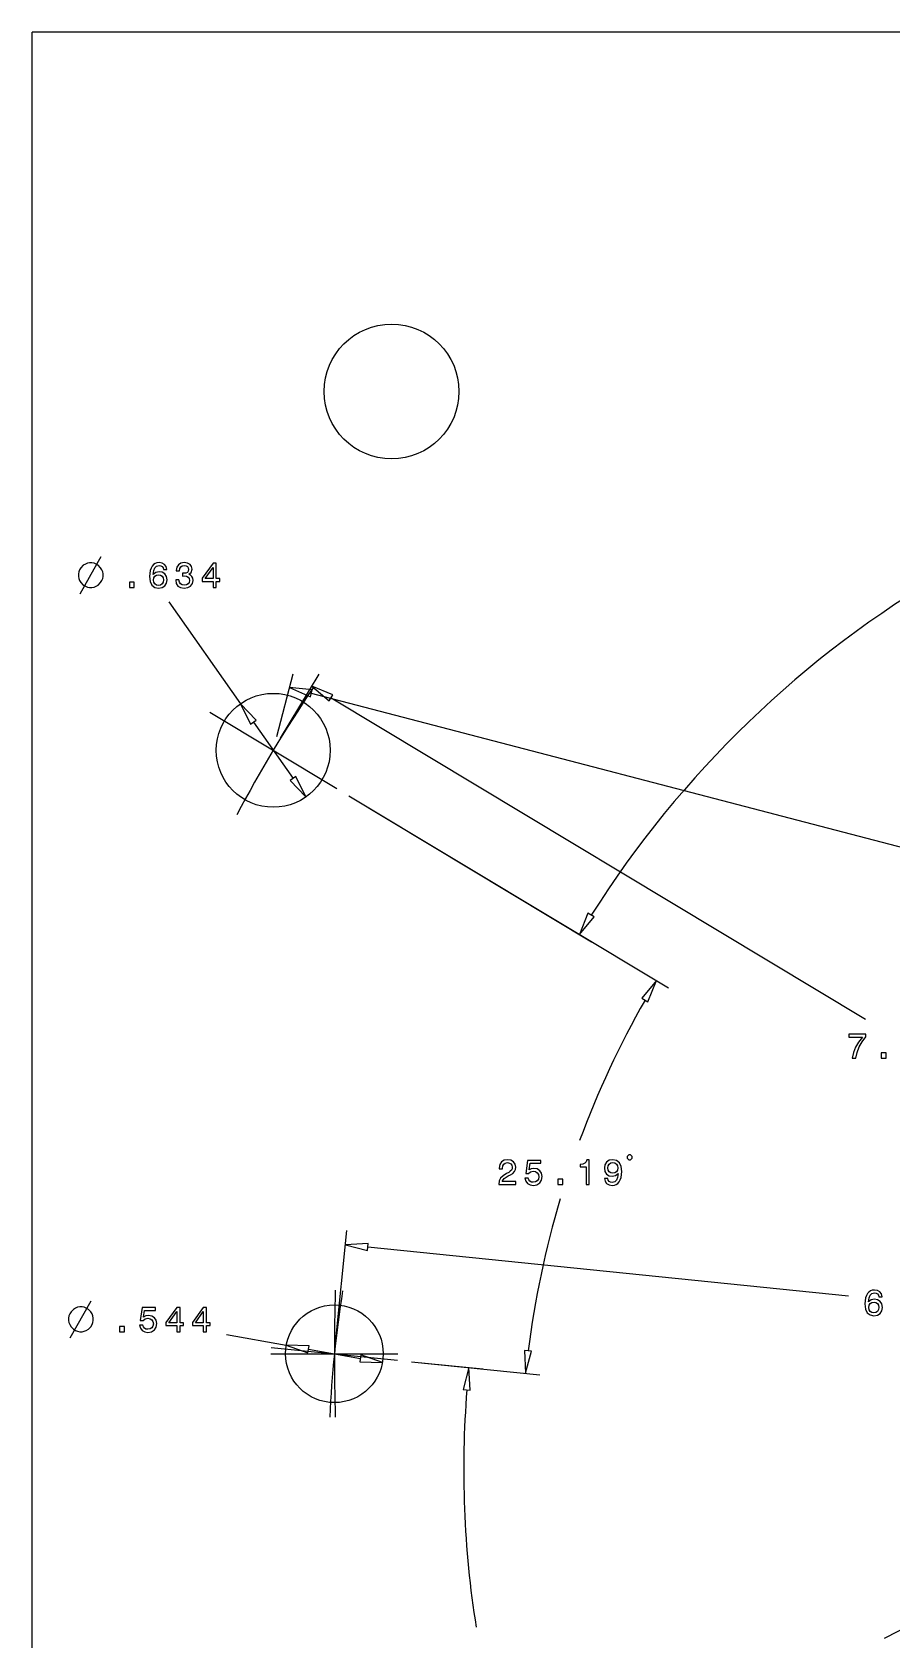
# Model space of a CAD drawing. Extents: x 2.8 to 75.8, y 26.5 to 60.9.
# Drawn here: x 59.75 to 64.54, y 35.84 to 44.79 of the extents above; entities that cross this region are included whole.
import ezdxf

# ---------------------------------------------------------------- set-up
doc = ezdxf.new("R2010")
doc.units = 0

msp = doc.modelspace()

# ---------------------------------------------------------------- linework, layer by layer
at = {"layer": 'Dimensions - Text', "color": 7, "linetype": 'CONTINUOUS'}
for p, q in [((60.013737, 41.787815), (60.01144, 41.776331)), ((60.01833, 41.799298), (60.013737, 41.787815)), ((60.02522, 41.81078), (60.01833, 41.799298)), ((60.020627, 41.666096), (60.098711, 41.803891)), ((60.039, 41.82456), (60.02522, 41.81078)), ((60.050482, 41.83145), (60.039, 41.82456)), ((60.061965, 41.836043), (60.050482, 41.83145)), ((60.073448, 41.83834), (60.061965, 41.836043)), ((60.087228, 41.83834), (60.073448, 41.83834)), ((60.098711, 41.836043), (60.087228, 41.83834)), ((60.098711, 41.803891), (60.137753, 41.872789)), ((60.110194, 41.83145), (60.098711, 41.836043)), ((60.121676, 41.82456), (60.110194, 41.83145)), ((60.135456, 41.81078), (60.121676, 41.82456)), ((60.142346, 41.799298), (60.135456, 41.81078)), ((60.146939, 41.787815), (60.142346, 41.799298)), ((60.149235, 41.776331), (60.146939, 41.787815)), ((60.411611, 41.795055), (60.408832, 41.779369)), ((60.41598, 41.808358), (60.411611, 41.795055)), ((60.421936, 41.819278), (60.41598, 41.808358)), ((60.429482, 41.828014), (60.421936, 41.819278)), ((60.427893, 41.773215), (60.430871, 41.795055)), ((60.44199, 41.784532), (60.427893, 41.773215)), ((60.438416, 41.834171), (60.429482, 41.828014)), ((60.430871, 41.795055), (60.437225, 41.810741)), ((60.437225, 41.810741), (60.446954, 41.820072)), ((60.448542, 41.837942), (60.438416, 41.834171)), ((60.460853, 41.788502), (60.44199, 41.784532)), ((60.446954, 41.820072), (60.460456, 41.823249)), ((60.460257, 41.839332), (60.448542, 41.837942)), ((60.477729, 41.836751), (60.460257, 41.839332)), ((60.460456, 41.823249), (60.470383, 41.821661)), ((60.478325, 41.785326), (60.460853, 41.788502)), ((60.470383, 41.821661), (60.477928, 41.817492)), ((60.491231, 41.829206), (60.477729, 41.836751)), ((60.477928, 41.817492), (60.482892, 41.810542)), ((60.492422, 41.776192), (60.478325, 41.785326)), ((60.482892, 41.810542), (60.485473, 41.80121)), ((60.485473, 41.80121), (60.50374, 41.80121)), ((60.499968, 41.817292), (60.491231, 41.829206)), ((60.50374, 41.80121), (60.499968, 41.817292)), ((60.559295, 41.813521), (60.556316, 41.795055)), ((60.556316, 41.795055), (60.556316, 41.793665)), ((60.556316, 41.793665), (60.573988, 41.793665)), ((60.56823, 41.82742), (60.559295, 41.813521)), ((60.58193, 41.836155), (60.56823, 41.82742)), ((60.573988, 41.793665), (60.575576, 41.806373)), ((60.575576, 41.806373), (60.580738, 41.815506)), ((60.580738, 41.815506), (60.589078, 41.821065)), ((60.5998, 41.839332), (60.58193, 41.836155)), ((60.589078, 41.821065), (60.600792, 41.823051)), ((60.618861, 41.836751), (60.5998, 41.839332)), ((60.600792, 41.823051), (60.611117, 41.821463)), ((60.618464, 41.785127), (60.610124, 41.781157)), ((60.611117, 41.821463), (60.618662, 41.817292)), ((60.623229, 41.791679), (60.618464, 41.785127)), ((60.618662, 41.817292), (60.623229, 41.810542)), ((60.632759, 41.829404), (60.618861, 41.836751)), ((60.623229, 41.810542), (60.625016, 41.801409)), ((60.625016, 41.801409), (60.623229, 41.791679)), ((60.626802, 41.774405), (60.639709, 41.785127)), ((60.641297, 41.81769), (60.632759, 41.829404)), ((60.639709, 41.785127), (60.644276, 41.802203)), ((60.644276, 41.802203), (60.641297, 41.81769)), ((60.760984, 41.835361), (60.700624, 41.752167)), ((60.717303, 41.750579), (60.761183, 41.812329)), ((60.779053, 41.835361), (60.760984, 41.835361)), ((60.761183, 41.812329), (60.761183, 41.750579)), ((60.779053, 41.750579), (60.779053, 41.835361)), ((60.01144, 41.776331), (60.01144, 41.762552)), ((60.01144, 41.762552), (60.013737, 41.751069)), ((60.013737, 41.751069), (60.01833, 41.739587)), ((60.01833, 41.739587), (60.02522, 41.728103)), ((60.02522, 41.728103), (60.039, 41.714323)), ((60.039, 41.714323), (60.050482, 41.707434)), ((60.050482, 41.707434), (60.061965, 41.702841)), ((60.061965, 41.702841), (60.073448, 41.700544)), ((60.073448, 41.700544), (60.087228, 41.700544)), ((60.087228, 41.700544), (60.098711, 41.702841)), ((60.098711, 41.702841), (60.110194, 41.707434)), ((60.110194, 41.707434), (60.121676, 41.714323)), ((60.121676, 41.714323), (60.135456, 41.728103)), ((60.135456, 41.728103), (60.142346, 41.739587)), ((60.142346, 41.739587), (60.146939, 41.751069)), ((60.146939, 41.751069), (60.149235, 41.762552)), ((60.149235, 41.762552), (60.149235, 41.776331)), ((60.3227, 41.730129), (60.2953, 41.730129)), ((60.2953, 41.730129), (60.2953, 41.700544)), ((60.2953, 41.700544), (60.3227, 41.700544)), ((60.3227, 41.700544), (60.3227, 41.730129)), ((60.408832, 41.779369), (60.408038, 41.761699)), ((60.408038, 41.761699), (60.411214, 41.733503)), ((60.411214, 41.733503), (60.420944, 41.713053)), ((60.420944, 41.713053), (60.436629, 41.700743)), ((60.42968, 41.742439), (60.431665, 41.754749)), ((60.431467, 41.72993), (60.42968, 41.742439)), ((60.437225, 41.7204), (60.431467, 41.72993)), ((60.431665, 41.754749), (60.437225, 41.764081)), ((60.436629, 41.700743), (60.458073, 41.696572)), ((60.437225, 41.764081), (60.446358, 41.770038)), ((60.44616, 41.714244), (60.437225, 41.7204)), ((60.457874, 41.712259), (60.44616, 41.714244)), ((60.446358, 41.770038), (60.458669, 41.772221)), ((60.468993, 41.714244), (60.457874, 41.712259)), ((60.458073, 41.696572), (60.477332, 41.700147)), ((60.458669, 41.772221), (60.469391, 41.770038)), ((60.477928, 41.720598), (60.468993, 41.714244)), ((60.469391, 41.770038), (60.477928, 41.764279)), ((60.477332, 41.700147), (60.492025, 41.709479)), ((60.477928, 41.764279), (60.483488, 41.754947)), ((60.483488, 41.730129), (60.477928, 41.720598)), ((60.483488, 41.754947), (60.485672, 41.742637)), ((60.485672, 41.742637), (60.483488, 41.730129)), ((60.492025, 41.709479), (60.501556, 41.724172)), ((60.501556, 41.761699), (60.492422, 41.776192)), ((60.504932, 41.742837), (60.501556, 41.761699)), ((60.501556, 41.724172), (60.504932, 41.742837)), ((60.55314, 41.743829), (60.55314, 41.742439)), ((60.571406, 41.743829), (60.55314, 41.743829)), ((60.55314, 41.742439), (60.556316, 41.723377)), ((60.556316, 41.723377), (60.565648, 41.709082)), ((60.565648, 41.709082), (60.580341, 41.699949)), ((60.573591, 41.730724), (60.571406, 41.743829)), ((60.579349, 41.721193), (60.573591, 41.730724)), ((60.588482, 41.715237), (60.579349, 41.721193)), ((60.580341, 41.699949), (60.5998, 41.696572)), ((60.600991, 41.713251), (60.588482, 41.715237)), ((60.598807, 41.779965), (60.591063, 41.780164)), ((60.591063, 41.780164), (60.591063, 41.764478)), ((60.591063, 41.764478), (60.600792, 41.764875)), ((60.610124, 41.781157), (60.598807, 41.779965)), ((60.5998, 41.696572), (60.620449, 41.699949)), ((60.600792, 41.764875), (60.613301, 41.763089)), ((60.613103, 41.715039), (60.600991, 41.713251)), ((60.622236, 41.7204), (60.613103, 41.715039)), ((60.613301, 41.763089), (60.622633, 41.758324)), ((60.620449, 41.699949), (60.635936, 41.708685)), ((60.627994, 41.728938), (60.622236, 41.7204)), ((60.622633, 41.758324), (60.628192, 41.750579)), ((60.636333, 41.769044), (60.626802, 41.774405)), ((60.630178, 41.740453), (60.627994, 41.728938)), ((60.628192, 41.750579), (60.630178, 41.740453)), ((60.635936, 41.708685), (60.645864, 41.722583)), ((60.643481, 41.761699), (60.636333, 41.769044)), ((60.647849, 41.752167), (60.643481, 41.761699)), ((60.645864, 41.722583), (60.649438, 41.740453)), ((60.649438, 41.740453), (60.647849, 41.752167)), ((60.700624, 41.752167), (60.700624, 41.734695)), ((60.700624, 41.734695), (60.761183, 41.734695)), ((60.761183, 41.750579), (60.717303, 41.750579)), ((60.761183, 41.734695), (60.761183, 41.700544)), ((60.761183, 41.700544), (60.779053, 41.700544)), ((60.798709, 41.750579), (60.779053, 41.750579)), ((60.779053, 41.700544), (60.779053, 41.734695)), ((60.779053, 41.734695), (60.798709, 41.734695)), ((60.798709, 41.734695), (60.798709, 41.750579)), ((60.515351, 41.620544), (60.913331, 41.054123)), ((61.115483, 40.870877), (61.206493, 41.219931)), ((61.136189, 40.862167), (61.350728, 41.21902)), ((61.312579, 41.131359), (61.186626, 41.143738)), ((61.186626, 41.143738), (61.30259, 41.093044)), ((61.30259, 41.093044), (61.312579, 41.131359)), ((61.307583, 41.112202), (67.056216, 39.613373)), ((61.427489, 41.104098), (61.310158, 41.151537)), ((61.310158, 41.151537), (61.407087, 41.070162)), ((61.407087, 41.070162), (61.427489, 41.104098)), ((61.417288, 41.08713), (64.391848, 39.298833)), ((60.742346, 41.00707), (61.44889, 40.582298)), ((61.001393, 40.963227), (60.913331, 41.054123)), ((60.913331, 41.054123), (60.968994, 40.940462)), ((60.968994, 40.940462), (61.001393, 40.963227)), ((60.985193, 40.951845), (61.206043, 40.637522)), ((61.222242, 40.648904), (61.189843, 40.626141)), ((61.189843, 40.626141), (61.277906, 40.535244)), ((61.277906, 40.535244), (61.222242, 40.648904)), ((61.516374, 40.541727), (62.867148, 39.729645)), ((61.516374, 40.541727), (63.29541, 39.472175)), ((62.847103, 39.887548), (62.799664, 39.770216)), ((62.799664, 39.770216), (62.881038, 39.867146)), ((62.881038, 39.867146), (62.847103, 39.887548)), ((63.227927, 39.512747), (63.146552, 39.415816)), ((63.180487, 39.395415), (63.227927, 39.512747)), ((63.146552, 39.415816), (63.180487, 39.395415)), ((64.393392, 39.215855), (64.298881, 39.215855)), ((64.298881, 39.215855), (64.298881, 39.197787)), ((64.298881, 39.197787), (64.37433, 39.197787)), ((64.37433, 39.197787), (64.35249, 39.170982)), ((64.372146, 39.172769), (64.393392, 39.199375)), ((64.393392, 39.199375), (64.393392, 39.215855)), ((64.324494, 39.113203), (64.317743, 39.081038)), ((64.33601, 39.142986), (64.324494, 39.113203)), ((64.35249, 39.170982), (64.33601, 39.142986)), ((64.337797, 39.081038), (64.344349, 39.113799)), ((64.344349, 39.113799), (64.355865, 39.144377)), ((64.355865, 39.144377), (64.372146, 39.172769)), ((64.50613, 39.110622), (64.478729, 39.110622)), ((64.478729, 39.110622), (64.478729, 39.081038)), ((64.50613, 39.081038), (64.50613, 39.110622)), ((64.317743, 39.081038), (64.337797, 39.081038)), ((64.478729, 39.081038), (64.50613, 39.081038)), ((62.356691, 38.488831), (62.353514, 38.469174)), ((62.366023, 38.503722), (62.356691, 38.488831)), ((62.380516, 38.513054), (62.366023, 38.503722)), ((62.371582, 38.467983), (62.37337, 38.481484)), ((62.37337, 38.481484), (62.378731, 38.491412)), ((62.378731, 38.491412), (62.387268, 38.497766)), ((62.399578, 38.516429), (62.380516, 38.513054)), ((62.387268, 38.497766), (62.398585, 38.49995)), ((62.398585, 38.49995), (62.410101, 38.497964)), ((62.418043, 38.513451), (62.399578, 38.516429)), ((62.410101, 38.497964), (62.418639, 38.493)), ((62.432338, 38.505113), (62.418043, 38.513451)), ((62.418639, 38.493), (62.424198, 38.485257)), ((62.424198, 38.485257), (62.426184, 38.475529)), ((62.426184, 38.475529), (62.424794, 38.466395)), ((62.441671, 38.492008), (62.432338, 38.505113)), ((62.445046, 38.475329), (62.441671, 38.492008)), ((62.44306, 38.462026), (62.445046, 38.475329)), ((62.511522, 38.512458), (62.500602, 38.439392)), ((62.585184, 38.512458), (62.511522, 38.512458)), ((62.519265, 38.459048), (62.524825, 38.496177)), ((62.524825, 38.496177), (62.585184, 38.496177)), ((62.585184, 38.496177), (62.585184, 38.512458)), ((62.819397, 38.491412), (62.804307, 38.489824)), ((62.804307, 38.489824), (62.804307, 38.475727)), ((62.804307, 38.475727), (62.836473, 38.475727)), ((62.830318, 38.496177), (62.819397, 38.491412)), ((62.837465, 38.504318), (62.830318, 38.496177)), ((62.836473, 38.475727), (62.836473, 38.377642)), ((62.841038, 38.516429), (62.837465, 38.504318)), ((62.854541, 38.516429), (62.841038, 38.516429)), ((62.854541, 38.377642), (62.854541, 38.516429)), ((62.941466, 38.488632), (62.93829, 38.470168)), ((62.950998, 38.503325), (62.941466, 38.488632)), ((62.965689, 38.512856), (62.950998, 38.503325)), ((62.957549, 38.470366), (62.959535, 38.482676)), ((62.959535, 38.482676), (62.965095, 38.492405)), ((62.965095, 38.492405), (62.973831, 38.49856)), ((62.985149, 38.516429), (62.965689, 38.512856)), ((62.973831, 38.49856), (62.985149, 38.500744)), ((63.006393, 38.512062), (62.985149, 38.516429)), ((62.985149, 38.500744), (62.996863, 38.49856)), ((62.996863, 38.49856), (63.005797, 38.492405)), ((63.005797, 38.492405), (63.011358, 38.482874)), ((63.02188, 38.499752), (63.006393, 38.512062)), ((63.011358, 38.482874), (63.013541, 38.470564)), ((63.03161, 38.4793), (63.02188, 38.499752)), ((63.034985, 38.451304), (63.03161, 38.4793)), ((63.074457, 38.542996), (63.06527, 38.53381)), ((63.06527, 38.53381), (63.06527, 38.524623)), ((63.06527, 38.524623), (63.074457, 38.515437)), ((63.083643, 38.542996), (63.074457, 38.542996)), ((63.074457, 38.515437), (63.083643, 38.515437)), ((63.092829, 38.53381), (63.083643, 38.542996)), ((63.083643, 38.515437), (63.092829, 38.524623)), ((63.092829, 38.524623), (63.092829, 38.53381)), ((62.352918, 38.398291), (62.350337, 38.378238)), ((62.361059, 38.414175), (62.352918, 38.398291)), ((62.353514, 38.469174), (62.353514, 38.466395)), ((62.353514, 38.466395), (62.371582, 38.466395)), ((62.374759, 38.42728), (62.361059, 38.414175)), ((62.370193, 38.394717), (62.374362, 38.404049)), ((62.445046, 38.394717), (62.370193, 38.394717)), ((62.371582, 38.466395), (62.371582, 38.467983)), ((62.374362, 38.404049), (62.38151, 38.411792)), ((62.394218, 38.43959), (62.374759, 38.42728)), ((62.38151, 38.411792), (62.403548, 38.425889)), ((62.405932, 38.445943), (62.394218, 38.43959)), ((62.403548, 38.425889), (62.415263, 38.431846)), ((62.414667, 38.4519), (62.405932, 38.445943)), ((62.421022, 38.458651), (62.414667, 38.4519)), ((62.415263, 38.431846), (62.428369, 38.440384)), ((62.424794, 38.466395), (62.421022, 38.458651)), ((62.428369, 38.440384), (62.437699, 38.450312)), ((62.437699, 38.450312), (62.44306, 38.462026)), ((62.445046, 38.377642), (62.445046, 38.394717)), ((62.496629, 38.413579), (62.500998, 38.397298)), ((62.515096, 38.413579), (62.496629, 38.413579)), ((62.500602, 38.439392), (62.516485, 38.439392)), ((62.500998, 38.397298), (62.510728, 38.384591)), ((62.510728, 38.384591), (62.525023, 38.376649)), ((62.518073, 38.403851), (62.515096, 38.413579)), ((62.516485, 38.439392), (62.528001, 38.448724)), ((62.52403, 38.396703), (62.518073, 38.403851)), ((62.53078, 38.465601), (62.519265, 38.459048)), ((62.532172, 38.392136), (62.52403, 38.396703)), ((62.528001, 38.448724), (62.542694, 38.452098)), ((62.545673, 38.467983), (62.53078, 38.465601)), ((62.542694, 38.390746), (62.532172, 38.392136)), ((62.542694, 38.452098), (62.555401, 38.449914)), ((62.555204, 38.39293), (62.542694, 38.390746)), ((62.564932, 38.464607), (62.545673, 38.467983)), ((62.564932, 38.399086), (62.555204, 38.39293)), ((62.555401, 38.449914), (62.565131, 38.443561)), ((62.563344, 38.377245), (62.579029, 38.386974)), ((62.579823, 38.455275), (62.564932, 38.464607)), ((62.571286, 38.408814), (62.564932, 38.399086)), ((62.565131, 38.443561), (62.571286, 38.433832)), ((62.571286, 38.433832), (62.57347, 38.421323)), ((62.57347, 38.421323), (62.571286, 38.408814)), ((62.579029, 38.386974), (62.588957, 38.402461)), ((62.589355, 38.440782), (62.579823, 38.455275)), ((62.588957, 38.402461), (62.592729, 38.422316)), ((62.592729, 38.422316), (62.589355, 38.440782)), ((62.706659, 38.407226), (62.679259, 38.407226)), ((62.679259, 38.407226), (62.679259, 38.377642)), ((62.706659, 38.377642), (62.706659, 38.407226)), ((62.93829, 38.470168), (62.941466, 38.451106)), ((62.939482, 38.411792), (62.94246, 38.396107)), ((62.957748, 38.411792), (62.939482, 38.411792)), ((62.941466, 38.451106), (62.950798, 38.436611)), ((62.94246, 38.396107), (62.950998, 38.383995)), ((62.950798, 38.436611), (62.964697, 38.427478)), ((62.950998, 38.383995), (62.964499, 38.37645)), ((62.959535, 38.457857), (62.957549, 38.470366)), ((62.959734, 38.402461), (62.957748, 38.411792)), ((62.965095, 38.448724), (62.959535, 38.457857)), ((62.964697, 38.395511), (62.959734, 38.402461)), ((62.964697, 38.427478), (62.982368, 38.424499)), ((62.972242, 38.391144), (62.964697, 38.395511)), ((62.973632, 38.442965), (62.965095, 38.448724)), ((62.982567, 38.389754), (62.972242, 38.391144)), ((62.984553, 38.44098), (62.973632, 38.442965)), ((62.982368, 38.424499), (63.001032, 38.428272)), ((62.995871, 38.392732), (62.982567, 38.389754)), ((62.996664, 38.442965), (62.984553, 38.44098)), ((63.005599, 38.402063), (62.995871, 38.392732)), ((63.005797, 38.448724), (62.996664, 38.442965)), ((63.001032, 38.428272), (63.015129, 38.439788)), ((63.004607, 38.378634), (63.013541, 38.384789)), ((63.011952, 38.417749), (63.005599, 38.402063)), ((63.011358, 38.458055), (63.005797, 38.448724)), ((63.013541, 38.470564), (63.011358, 38.458055)), ((63.015129, 38.439788), (63.011952, 38.417749)), ((63.013541, 38.384789), (63.021086, 38.393525)), ((63.021086, 38.393525), (63.027043, 38.404447)), ((63.027043, 38.404447), (63.03141, 38.417948)), ((63.03141, 38.417948), (63.033992, 38.433435)), ((63.033992, 38.433435), (63.034985, 38.451304)), ((62.350337, 38.378238), (62.350337, 38.377642)), ((62.350337, 38.377642), (62.445046, 38.377642)), ((62.525023, 38.376649), (62.54329, 38.373671)), ((62.54329, 38.373671), (62.563344, 38.377245)), ((62.679259, 38.377642), (62.706659, 38.377642)), ((62.836473, 38.377642), (62.854541, 38.377642)), ((62.964499, 38.37645), (62.982368, 38.373671)), ((62.982368, 38.373671), (62.994083, 38.375061)), ((62.994083, 38.375061), (63.004607, 38.378634)), ((61.444073, 37.514492), (61.506037, 38.121785)), ((61.624409, 38.05046), (61.498045, 38.043453)), ((61.498045, 38.043453), (61.62039, 38.011068)), ((61.62039, 38.011068), (61.624409, 38.05046)), ((61.622399, 38.030764), (64.296777, 37.757886)), ((64.396435, 37.760031), (64.392067, 37.746727)), ((64.402391, 37.770951), (64.396435, 37.760031)), ((64.409936, 37.779687), (64.402391, 37.770951)), ((64.41887, 37.785842), (64.409936, 37.779687)), ((64.411326, 37.746727), (64.41768, 37.762413)), ((64.41768, 37.762413), (64.427409, 37.771745)), ((64.428998, 37.789615), (64.41887, 37.785842)), ((64.427409, 37.771745), (64.44091, 37.774922)), ((64.440712, 37.791005), (64.428998, 37.789615)), ((64.458184, 37.788423), (64.440712, 37.791005)), ((64.44091, 37.774922), (64.450838, 37.773333)), ((64.450838, 37.773333), (64.458383, 37.769163)), ((64.471686, 37.780878), (64.458184, 37.788423)), ((64.458383, 37.769163), (64.463347, 37.762214)), ((64.463347, 37.762214), (64.465928, 37.752882)), ((64.480422, 37.768965), (64.471686, 37.780878)), ((64.484195, 37.752882), (64.480422, 37.768965)), ((59.97047, 37.669482), (59.96358, 37.658)), ((59.98425, 37.683262), (59.97047, 37.669482)), ((59.995733, 37.690153), (59.98425, 37.683262)), ((60.007216, 37.694746), (59.995733, 37.690153)), ((60.018699, 37.697042), (60.007216, 37.694746)), ((60.032478, 37.697042), (60.018699, 37.697042)), ((60.043961, 37.694746), (60.032478, 37.697042)), ((60.043961, 37.662593), (60.083003, 37.731491)), ((60.055444, 37.690153), (60.043961, 37.694746)), ((60.066927, 37.683262), (60.055444, 37.690153)), ((60.080707, 37.669482), (60.066927, 37.683262)), ((60.087596, 37.658), (60.080707, 37.669482)), ((60.366988, 37.694063), (60.356067, 37.620997)), ((60.440651, 37.694063), (60.366988, 37.694063)), ((60.374731, 37.640653), (60.380291, 37.677782)), ((60.380291, 37.677782), (60.440651, 37.677782)), ((60.440651, 37.677782), (60.440651, 37.694063)), ((60.559146, 37.694063), (60.498787, 37.610871)), ((60.515465, 37.609282), (60.559345, 37.671031)), ((60.577215, 37.694063), (60.559146, 37.694063)), ((60.559345, 37.671031), (60.559345, 37.609282)), ((60.577215, 37.609282), (60.577215, 37.694063)), ((60.706234, 37.694063), (60.645874, 37.610871)), ((60.662552, 37.609282), (60.706433, 37.671031)), ((60.724302, 37.694063), (60.706234, 37.694063)), ((60.706433, 37.671031), (60.706433, 37.609282)), ((60.724302, 37.609282), (60.724302, 37.694063)), ((64.389286, 37.731041), (64.388492, 37.71337)), ((64.388492, 37.71337), (64.391669, 37.685176)), ((64.392067, 37.746727), (64.389286, 37.731041)), ((64.391669, 37.685176), (64.401398, 37.664725)), ((64.408348, 37.724886), (64.411326, 37.746727)), ((64.422445, 37.736204), (64.408348, 37.724886)), ((64.410134, 37.69411), (64.41212, 37.706421)), ((64.411922, 37.681602), (64.410134, 37.69411)), ((64.41768, 37.672072), (64.411922, 37.681602)), ((64.41212, 37.706421), (64.41768, 37.715753)), ((64.41768, 37.715753), (64.426813, 37.72171)), ((64.426614, 37.665916), (64.41768, 37.672072)), ((64.441307, 37.740175), (64.422445, 37.736204)), ((64.426813, 37.72171), (64.439124, 37.723894)), ((64.439124, 37.723894), (64.449846, 37.72171)), ((64.45878, 37.736998), (64.441307, 37.740175)), ((64.458383, 37.67227), (64.449448, 37.665916)), ((64.449846, 37.72171), (64.458383, 37.715952)), ((64.458383, 37.715952), (64.463941, 37.70662)), ((64.463941, 37.6818), (64.458383, 37.67227)), ((64.472877, 37.727865), (64.45878, 37.736998)), ((64.463941, 37.70662), (64.466126, 37.69431)), ((64.466126, 37.69431), (64.463941, 37.6818)), ((64.465928, 37.752882), (64.484195, 37.752882)), ((64.47248, 37.661151), (64.482011, 37.675844)), ((64.482011, 37.71337), (64.472877, 37.727865)), ((64.485385, 37.694508), (64.482011, 37.71337)), ((64.482011, 37.675844), (64.485385, 37.694508)), ((59.958987, 37.646517), (59.95669, 37.635034)), ((59.95669, 37.635034), (59.95669, 37.621255)), ((59.95669, 37.621255), (59.958987, 37.609771)), ((59.96358, 37.658), (59.958987, 37.646517)), ((59.958987, 37.609771), (59.96358, 37.598289)), ((59.96358, 37.598289), (59.97047, 37.586806)), ((59.965877, 37.524798), (60.043961, 37.662593)), ((59.97047, 37.586806), (59.98425, 37.573026)), ((60.066927, 37.573026), (60.080707, 37.586806)), ((60.080707, 37.586806), (60.087596, 37.598289)), ((60.09219, 37.646517), (60.087596, 37.658)), ((60.087596, 37.598289), (60.09219, 37.609771)), ((60.094486, 37.635034), (60.09219, 37.646517)), ((60.09219, 37.609771), (60.094486, 37.621255)), ((60.094486, 37.621255), (60.094486, 37.635034)), ((60.26795, 37.588831), (60.24055, 37.588831)), ((60.24055, 37.588831), (60.24055, 37.559247)), ((60.26795, 37.559247), (60.26795, 37.588831)), ((60.352096, 37.595184), (60.356464, 37.578903)), ((60.370562, 37.595184), (60.352096, 37.595184)), ((60.356067, 37.620997), (60.371951, 37.620997)), ((60.356464, 37.578903), (60.366194, 37.566196)), ((60.37354, 37.585456), (60.370562, 37.595184)), ((60.371951, 37.620997), (60.383467, 37.630329)), ((60.379496, 37.578308), (60.37354, 37.585456)), ((60.386247, 37.647206), (60.374731, 37.640653)), ((60.383467, 37.630329), (60.39816, 37.633704)), ((60.401139, 37.649588), (60.386247, 37.647206)), ((60.39816, 37.633704), (60.410868, 37.631519)), ((60.420398, 37.646212), (60.401139, 37.649588)), ((60.420398, 37.580691), (60.410669, 37.574535)), ((60.410868, 37.631519), (60.420597, 37.625166)), ((60.43529, 37.63688), (60.420398, 37.646212)), ((60.426752, 37.590419), (60.420398, 37.580691)), ((60.420597, 37.625166), (60.426752, 37.615437)), ((60.426752, 37.615437), (60.428936, 37.602928)), ((60.428936, 37.602928), (60.426752, 37.590419)), ((60.434495, 37.568579), (60.444423, 37.584066)), ((60.44482, 37.622387), (60.43529, 37.63688)), ((60.444423, 37.584066), (60.448195, 37.603921)), ((60.448195, 37.603921), (60.44482, 37.622387)), ((60.498787, 37.610871), (60.498787, 37.593398)), ((60.498787, 37.593398), (60.559345, 37.593398)), ((60.559345, 37.609282), (60.515465, 37.609282)), ((60.559345, 37.593398), (60.559345, 37.559247)), ((60.596872, 37.609282), (60.577215, 37.609282)), ((60.577215, 37.559247), (60.577215, 37.593398)), ((60.577215, 37.593398), (60.596872, 37.593398)), ((60.596872, 37.593398), (60.596872, 37.609282)), ((60.645874, 37.610871), (60.645874, 37.593398)), ((60.645874, 37.593398), (60.706433, 37.593398)), ((60.706433, 37.609282), (60.662552, 37.609282)), ((60.706433, 37.593398), (60.706433, 37.559247)), ((60.743959, 37.609282), (60.724302, 37.609282)), ((60.724302, 37.559247), (60.724302, 37.593398)), ((60.724302, 37.593398), (60.743959, 37.593398)), ((60.743959, 37.593398), (60.743959, 37.609282)), ((64.401398, 37.664725), (64.417084, 37.652414)), ((64.417084, 37.652414), (64.438528, 37.648245)), ((64.438328, 37.66393), (64.426614, 37.665916)), ((64.449448, 37.665916), (64.438328, 37.66393)), ((64.438528, 37.648245), (64.457788, 37.651819)), ((64.457788, 37.651819), (64.47248, 37.661151)), ((59.98425, 37.573026), (59.995733, 37.566136)), ((59.995733, 37.566136), (60.007216, 37.561543)), ((60.007216, 37.561543), (60.018699, 37.559247)), ((60.018699, 37.559247), (60.032478, 37.559247)), ((60.032478, 37.559247), (60.043961, 37.561543)), ((60.043961, 37.561543), (60.055444, 37.566136)), ((60.055444, 37.566136), (60.066927, 37.573026)), ((60.24055, 37.559247), (60.26795, 37.559247)), ((60.366194, 37.566196), (60.380489, 37.558254)), ((60.387637, 37.573741), (60.379496, 37.578308)), ((60.380489, 37.558254), (60.398756, 37.555276)), ((60.39816, 37.572351), (60.387637, 37.573741)), ((60.410669, 37.574535), (60.39816, 37.572351)), ((60.398756, 37.555276), (60.41881, 37.55885)), ((60.41881, 37.55885), (60.434495, 37.568579)), ((60.559345, 37.559247), (60.577215, 37.559247)), ((60.706433, 37.559247), (60.724302, 37.559247)), ((60.835276, 37.54295), (61.168496, 37.48372)), ((61.082768, 37.436158), (61.789393, 37.436158)), ((61.084593, 37.472022), (61.787567, 37.400295)), ((61.168496, 37.48372), (61.288102, 37.442352)), ((61.288102, 37.442352), (61.295032, 37.481338)), ((61.291567, 37.461845), (61.580593, 37.410471)), ((61.584058, 37.429964), (61.577128, 37.390978)), ((61.703665, 37.388595), (61.584058, 37.429964)), ((62.493162, 37.453949), (62.50017, 37.327585)), ((62.532554, 37.44993), (62.493162, 37.453949)), ((62.50017, 37.327585), (62.532554, 37.44993)), ((61.577128, 37.390978), (61.703665, 37.388595)), ((61.865901, 37.392301), (62.578503, 37.319592)), ((61.865901, 37.392301), (62.262989, 37.351785)), ((62.184656, 37.359778), (62.152271, 37.237432)), ((62.191663, 37.233413), (62.184656, 37.359778)), ((64.497948, 35.853972), (67.342764, 37.318038)), ((62.152271, 37.237432), (62.191663, 37.233413))]:
    msp.add_line(p, q, dxfattribs=at)
for centre, radius, start, end in [((67.754337, 36.791481), 5.781146, 120.158027, 147.746882), ((67.754337, 36.791481), 7.769438, 145.946061, 152.025599), ((67.754337, 36.791481), 5.281447, 150.34204, 159.70933), ((67.754337, 36.791481), 5.281447, 163.430416, 172.817856), ((67.754337, 36.791481), 6.351061, 170.986655, 177.361435), ((73.976967, 37.436158), 12.540888, 178.385813, 181.614184), ((67.754337, 36.791481), 5.598599, 175.453408, 189.013341)]:
    msp.add_arc(centre, radius, start, end, dxfattribs=at)
at = {"layer": 'Image Construction Lines', "color": 7, "linetype": 'CONTINUOUS'}
msp.add_circle((61.754337, 42.791481), 0.375, dxfattribs=at)
at = {"layer": 'Plate', "color": 7, "linetype": 'CONTINUOUS'}
for p, q in [((59.754337, 28.791481), (59.754337, 44.79148)), ((75.754338, 44.79148), (59.754337, 44.79148)), ((61.295032, 37.481338), (61.168496, 37.48372))]:
    msp.add_line(p, q, dxfattribs=at)
for centre, radius in [((61.095618, 40.794684), 0.317077), ((61.43608, 37.436158), 0.271779)]:
    msp.add_circle(centre, radius, dxfattribs=at)

doc.saveas('drawing.dxf')
